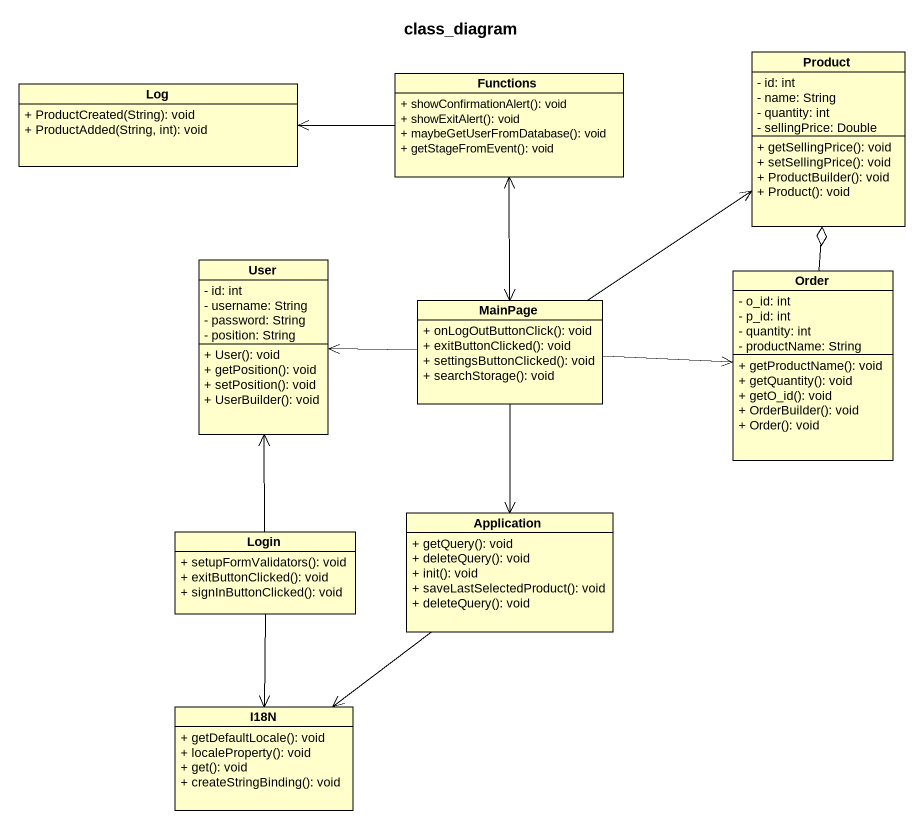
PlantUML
@startuml
title class_diagram
hide circle
hide empty members
skinparam classAttributeIconSize 0
class Product {
  - id: int
  - name: String
  - quantity: int
  - sellingPrice: Double
  + getSellingPrice(): void
  + setSellingPrice(): void
  + ProductBuilder(): void
  + Product(): void
}
class Log {
  + ProductCreated(String): void
  + ProductAdded(String, int): void
}
class Functions {
  + showConfirmationAlert(): void
  + showExitAlert(): void
  + maybeGetUserFromDatabase(): void
  + getStageFromEvent(): void
}
class User {
  - id: int
  - username: String
  - password: String
  - position: String
  + User(): void
  + getPosition(): void
  + setPosition(): void
  + UserBuilder(): void
}
class MainPage {
  + onLogOutButtonClick(): void
  + exitButtonClicked(): void
  + settingsButtonClicked(): void
  + searchStorage(): void
}
class Order {
  - o_id: int
  - p_id: int
  - quantity: int
  - productName: String
  + getProductName(): void
  + getQuantity(): void
  + getO_id(): void
  + OrderBuilder(): void
  + Order(): void
}
class Login {
  + setupFormValidators(): void
  + exitButtonClicked(): void
  + signInButtonClicked(): void
}
class Application {
  + getQuery(): void
  + deleteQuery(): void
  + init(): void
  + saveLastSelectedProduct(): void
  + deleteQuery(): void
}
class I18N {
  + getDefaultLocale(): void
  + localeProperty(): void
  + get(): void
  + createStringBinding(): void
}
Log <-right- Functions
MainPage -up-> Product
MainPage <-up-> Functions
MainPage -left-> User
MainPage --> Application
Order -up-o Product
Order <-left- MainPage
Login -up-> User
Login --> I18N
Application --> I18N
@enduml
